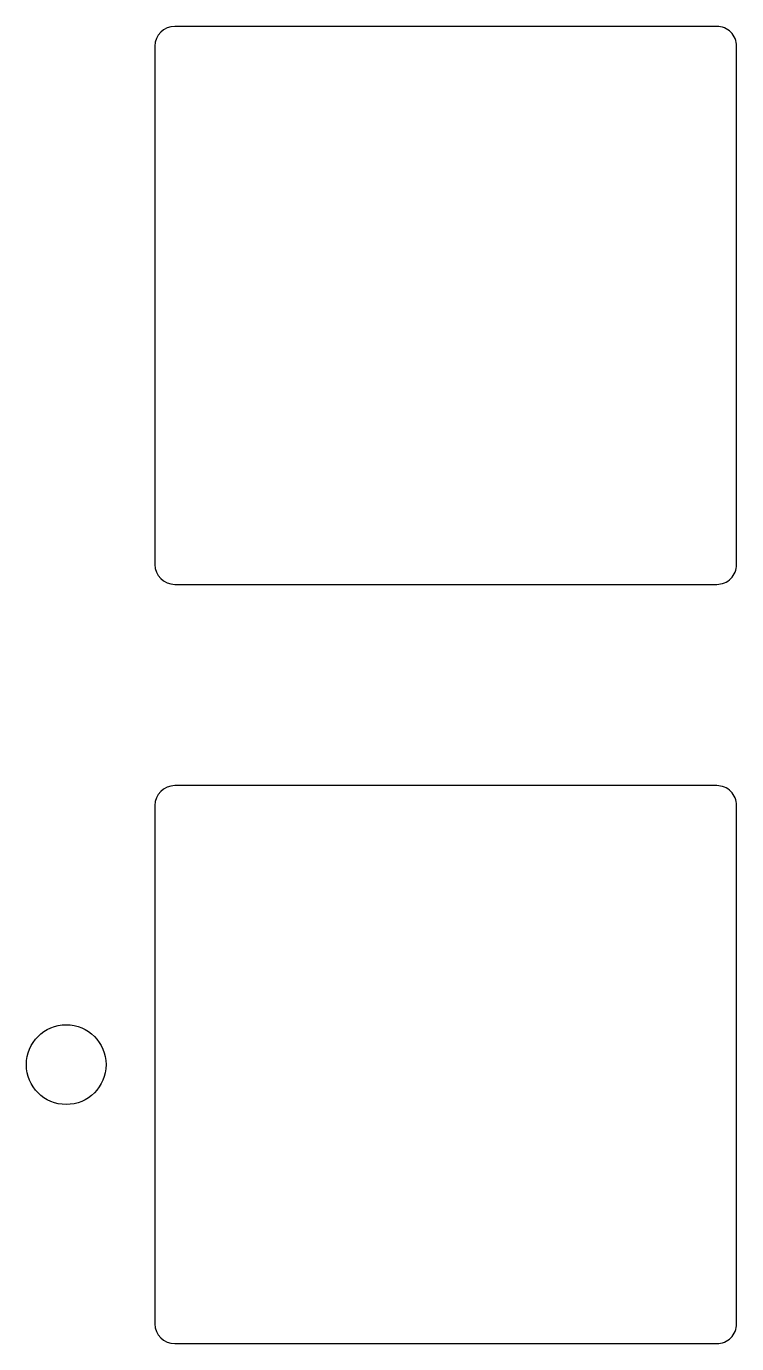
# Model space of a CAD drawing. Header units: millimetres. Extents: x 337.1 to 355, y -45.1 to -12.1.
import ezdxf

# ---------------------------------------------------------------- set-up
doc = ezdxf.new("R2010")
doc.units = ezdxf.units.MM
doc.header["$MEASUREMENT"] = 0

msp = doc.modelspace()

# ---------------------------------------------------------------- linework, layer by layer
for points in [[(340.3626, -12.55), (340.3626, -25.55, 0.4142124), (340.8626, -26.05), (354.4626, -26.05, 0.4142136), (354.9626, -25.55), (354.9626, -12.55, 0.4142136), (354.4626, -12.05), (340.8626, -12.05, 0.4142124)], [(340.3626, -31.6), (340.3626, -44.6, 0.4142124), (340.8626, -45.1), (354.4626, -45.1, 0.4142136), (354.9626, -44.6), (354.9626, -31.6, 0.4142136), (354.4626, -31.1), (340.8626, -31.1, 0.4142124)]]:
    msp.add_lwpolyline(points, format="xyb", close=True)
msp.add_circle((338.1376, -38.1), 1)

doc.saveas('drawing.dxf')
